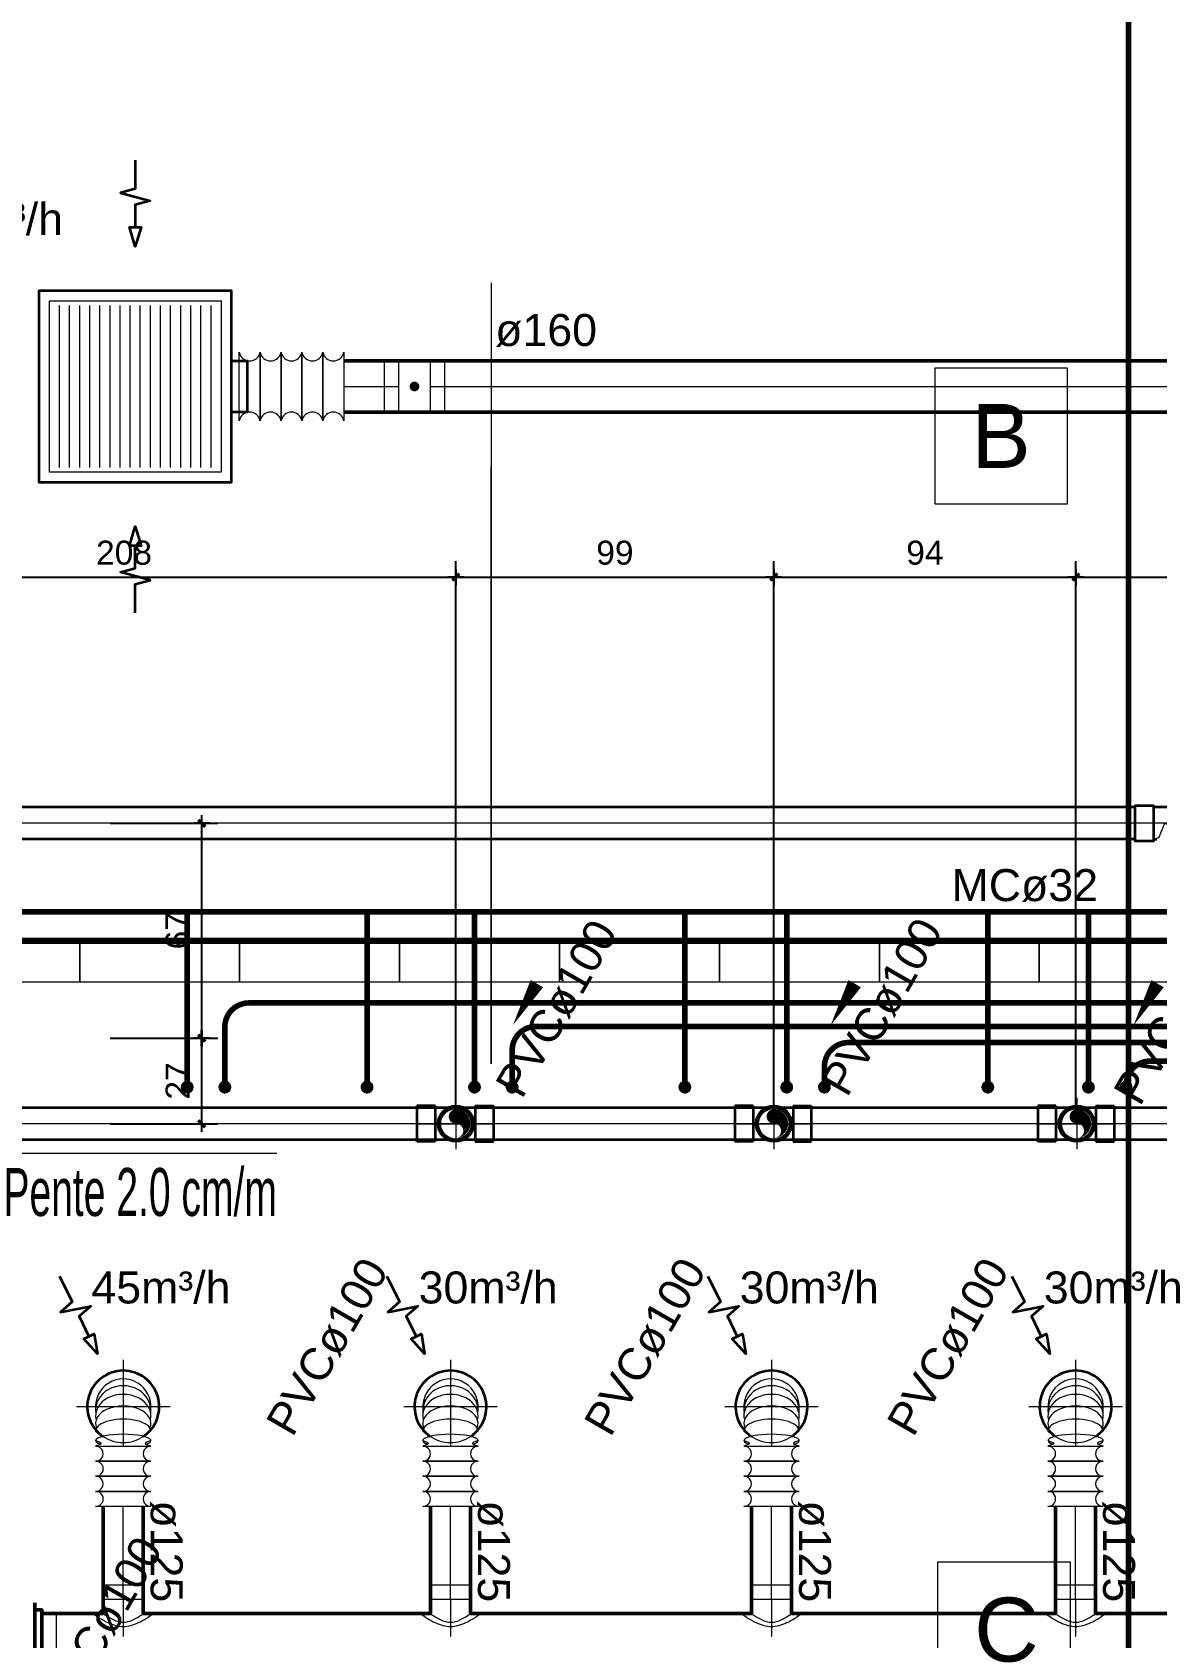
# Model space of a CAD drawing. Header units: metres. Extents: x -101133.8 to -101066.7, y -24899.3 to -24824.7.
# Drawn here: x -101110.87 to -101107.36, y -24844.33 to -24839.31 of the extents above; entities that cross this region are included whole.
import ezdxf
from ezdxf.enums import TextEntityAlignment as Align

# ---------------------------------------------------------------- set-up
doc = ezdxf.new("R2010")
doc.units = ezdxf.units.M
doc.header["$LTSCALE"] = 0.2
doc.header["$PDSIZE"] = -5
doc.linetypes.add('AXES', pattern=[50.8, 31.75, -6.35, 6.35, -6.35])
doc.linetypes.add('CACHE', pattern=[9.525, 6.35, -3.175])
for name, color, linetype in [('CMT-COTATION DIVERS', 1, 'Continuous'), ('CMT-CVC-CTA1-REPRISE', 11, 'Continuous'), ('CMT-PLB-EC-U', 1, 'Continuous'), ('CMT-PLB-EF-U', 140, 'Continuous'), ('CMT-PLB-EU', 3, 'Continuous'), ('CMT-PLB-EV', 34, 'Continuous'), ('CMT-PLB-EV-SOUS DALLAGE', 1, 'Continuous'), ('CMT-PLB-REC-U', 30, 'Continuous'), ('OB7-ARP-fin', 8, 'Continuous')]:
    doc.layers.add(name, color=color, linetype=linetype)
doc.styles.add('Arial', font='arial.ttf')
doc.styles.get("Standard").update_dxf_attribs({"font": 'arial.ttf'})
doc.dimstyles.get("Standard").update_dxf_attribs({"dimtxt": 0.18, "dimasz": 0.18, "dimexe": 0.18, "dimexo": 0.0625, "dimgap": 0.09, "dimtad": 0, "dimtih": 1, "dimtoh": 1, "dimdec": 4, "dimzin": 0, "dimdsep": 46, "dimtxsty": 'Standard', "dimcen": 0.09, "dimadec": 0, "dimazin": 0, "dimtfac": 1, "dimtdec": 4, "dimtofl": 0, "dimtmove": 0, "dimatfit": 3, "dimfxl": 1, "dimtolj": 1, "dimtzin": 0, "dimarcsym": 0})

# ---------------------------------------------------------------- blocks, each defined once
blk = doc.blocks.new('COT-45')
at = {"color": 0}
for p, q in [((-1, 0), (1, 0)), ((0, -1), (0, 1))]:
    blk.add_line(p, q, dxfattribs=at)
at = {"color": 0, "const_width": 0.4}
blk.add_lwpolyline([(-0.44, -0.44), (0.44, 0.44)], dxfattribs=at)
blk = doc.blocks.new('*D94')
at = {"layer": 'CMT-COTATION DIVERS', "color": 0, "lineweight": -2}
for p, q in [((-101111.6233, -24841.1516), (-101111.6233, -24840.9595)), ((-101109.5476, -24842.689), (-101109.5476, -24840.9595)), ((-101111.5983, -24841.0095), (-101109.5726, -24841.0095))]:
    blk.add_line(p, q, dxfattribs=at)
at = {"layer": 'Defpoints', "color": 0, "lineweight": 15}
for p in [(-101109.5476, -24841.0095), (-101111.6233, -24841.1816), (-101109.5476, -24842.719)]:
    blk.add_point(p, dxfattribs=at)
at = {"layer": 'CMT-COTATION DIVERS', "color": 0, "lineweight": -2, "xscale": 0.025, "yscale": 0.025, "zscale": 0.025, "rotation": 180}
blk.add_blockref('COT-45', (-101111.6233, -24841.0095), dxfattribs=at)
at = {"layer": 'CMT-COTATION DIVERS', "color": 0, "lineweight": -2, "xscale": 0.025, "yscale": 0.025, "zscale": 0.025}
blk.add_blockref('COT-45', (-101109.5476, -24841.0095), dxfattribs=at)
at = {"layer": 'CMT-COTATION DIVERS', "color": 0, "lineweight": 15, "insert": (-101110.5855, -24840.9338), "char_height": 0.075, "attachment_point": 5}
blk.add_mtext('\\A1;208', dxfattribs=at)
blk = doc.blocks.new('*D95')
at = {"layer": 'CMT-COTATION DIVERS', "color": 0, "lineweight": -2}
for p, q in [((-101109.5476, -24842.689), (-101109.5476, -24840.9595)), ((-101108.554, -24842.689), (-101108.554, -24840.9595)), ((-101109.5226, -24841.0095), (-101108.579, -24841.0095))]:
    blk.add_line(p, q, dxfattribs=at)
at = {"layer": 'Defpoints', "color": 0, "lineweight": 15}
for p in [(-101108.554, -24841.0095), (-101109.5476, -24842.719), (-101108.554, -24842.719)]:
    blk.add_point(p, dxfattribs=at)
at = {"layer": 'CMT-COTATION DIVERS', "color": 0, "lineweight": -2, "xscale": 0.025, "yscale": 0.025, "zscale": 0.025, "rotation": 180}
blk.add_blockref('COT-45', (-101109.5476, -24841.0095), dxfattribs=at)
at = {"layer": 'CMT-COTATION DIVERS', "color": 0, "lineweight": -2, "xscale": 0.025, "yscale": 0.025, "zscale": 0.025}
blk.add_blockref('COT-45', (-101108.554, -24841.0095), dxfattribs=at)
at = {"layer": 'CMT-COTATION DIVERS', "color": 0, "lineweight": 15, "insert": (-101109.0508, -24840.9338), "char_height": 0.075, "attachment_point": 5}
blk.add_mtext('\\A1;99', dxfattribs=at)
blk = doc.blocks.new('*D96')
at = {"layer": 'CMT-COTATION DIVERS', "color": 0, "lineweight": -2}
for p, q in [((-101108.554, -24842.689), (-101108.554, -24840.9595)), ((-101107.6094, -24842.689), (-101107.6094, -24840.9595)), ((-101108.529, -24841.0095), (-101107.6344, -24841.0095))]:
    blk.add_line(p, q, dxfattribs=at)
at = {"layer": 'Defpoints', "color": 0, "lineweight": 15}
for p in [(-101107.6094, -24841.0095), (-101108.554, -24842.719), (-101107.6094, -24842.719)]:
    blk.add_point(p, dxfattribs=at)
at = {"layer": 'CMT-COTATION DIVERS', "color": 0, "lineweight": -2, "xscale": 0.025, "yscale": 0.025, "zscale": 0.025, "rotation": 180}
blk.add_blockref('COT-45', (-101108.554, -24841.0095), dxfattribs=at)
at = {"layer": 'CMT-COTATION DIVERS', "color": 0, "lineweight": -2, "xscale": 0.025, "yscale": 0.025, "zscale": 0.025}
blk.add_blockref('COT-45', (-101107.6094, -24841.0095), dxfattribs=at)
at = {"layer": 'CMT-COTATION DIVERS', "color": 0, "lineweight": 15, "insert": (-101108.0817, -24840.9338), "char_height": 0.075, "attachment_point": 5}
blk.add_mtext('\\A1;94', dxfattribs=at)
blk = doc.blocks.new('*D97')
at = {"layer": 'CMT-COTATION DIVERS', "color": 0, "lineweight": -2}
for p, q in [((-101107.6094, -24842.689), (-101107.6094, -24840.9595)), ((-101106.5967, -24842.689), (-101106.5967, -24840.9595)), ((-101107.5844, -24841.0095), (-101106.6217, -24841.0095))]:
    blk.add_line(p, q, dxfattribs=at)
at = {"layer": 'Defpoints', "color": 0, "lineweight": 15}
for p in [(-101106.5967, -24841.0095), (-101107.6094, -24842.719), (-101106.5967, -24842.719)]:
    blk.add_point(p, dxfattribs=at)
at = {"layer": 'CMT-COTATION DIVERS', "color": 0, "lineweight": -2, "xscale": 0.025, "yscale": 0.025, "zscale": 0.025, "rotation": 180}
blk.add_blockref('COT-45', (-101107.6094, -24841.0095), dxfattribs=at)
at = {"layer": 'CMT-COTATION DIVERS', "color": 0, "lineweight": -2, "xscale": 0.025, "yscale": 0.025, "zscale": 0.025}
blk.add_blockref('COT-45', (-101106.5967, -24841.0095), dxfattribs=at)
at = {"layer": 'CMT-COTATION DIVERS', "color": 0, "lineweight": 15, "insert": (-101107.1031, -24840.9338), "char_height": 0.075, "attachment_point": 5}
blk.add_mtext('\\A1;101', dxfattribs=at)
blk = doc.blocks.new('*D101')
at = {"layer": 'CMT-COTATION DIVERS', "color": 0, "lineweight": -2}
for p, q in [((-101110.6283, -24841.7794), (-101110.2923, -24841.7794)), ((-101110.3423, -24842.4264), (-101110.3423, -24841.8044)), ((-101110.6283, -24842.4514), (-101110.2923, -24842.4514))]:
    blk.add_line(p, q, dxfattribs=at)
at = {"layer": 'Defpoints', "color": 0, "lineweight": 15}
for p in [(-101110.6583, -24841.7794), (-101110.3423, -24841.7794), (-101110.6583, -24842.4514)]:
    blk.add_point(p, dxfattribs=at)
at = {"layer": 'CMT-COTATION DIVERS', "color": 0, "lineweight": -2, "xscale": 0.025, "yscale": 0.025, "zscale": 0.025}
for p, rotation in [((-101110.3423, -24841.7794), 90), ((-101110.3423, -24842.4514), 270)]:
    blk.add_blockref('COT-45', p, dxfattribs=dict(at, rotation=rotation))
at = {"layer": 'CMT-COTATION DIVERS', "color": 0, "lineweight": 15, "insert": (-101110.4181, -24842.1154), "char_height": 0.075, "attachment_point": 5, "rotation": 90}
blk.add_mtext('\\A1;67', dxfattribs=at)
blk = doc.blocks.new('*D102')
at = {"layer": 'CMT-COTATION DIVERS', "color": 0, "lineweight": -2}
for p, q in [((-101110.6283, -24842.4514), (-101110.2928, -24842.4514)), ((-101110.3428, -24842.4764), (-101110.3428, -24842.694)), ((-101110.6283, -24842.719), (-101110.2928, -24842.719))]:
    blk.add_line(p, q, dxfattribs=at)
at = {"layer": 'Defpoints', "color": 0, "lineweight": 15}
for p in [(-101110.6583, -24842.4514), (-101110.6583, -24842.719), (-101110.3428, -24842.719)]:
    blk.add_point(p, dxfattribs=at)
at = {"layer": 'CMT-COTATION DIVERS', "color": 0, "lineweight": -2, "xscale": 0.025, "yscale": 0.025, "zscale": 0.025}
for p, rotation in [((-101110.3428, -24842.4514), 90), ((-101110.3428, -24842.719), 270)]:
    blk.add_blockref('COT-45', p, dxfattribs=dict(at, rotation=rotation))
at = {"layer": 'CMT-COTATION DIVERS', "color": 0, "lineweight": 15, "insert": (-101110.418, -24842.5852), "char_height": 0.075, "attachment_point": 5, "rotation": 90}
blk.add_mtext('\\A1;27', dxfattribs=at)

msp = doc.modelspace()

# ---------------------------------------------------------------- linework, layer by layer
at = {"layer": 'CMT-CVC-CTA1-REPRISE', "color": 9, "linetype": 'CACHE', "lineweight": 20}
for p, q in [((-101110.7871, -24840.667), (-101110.7871, -24840.1603)), ((-101110.7555, -24840.667), (-101110.7555, -24840.1603)), ((-101110.724, -24840.667), (-101110.724, -24840.1603)), ((-101110.6924, -24840.667), (-101110.6924, -24840.1603)), ((-101110.6608, -24840.667), (-101110.6608, -24840.1603)), ((-101110.6292, -24840.667), (-101110.6292, -24840.1603)), ((-101110.5977, -24840.667), (-101110.5977, -24840.1603)), ((-101110.5661, -24840.667), (-101110.5661, -24840.1603)), ((-101110.5345, -24840.667), (-101110.5345, -24840.1603)), ((-101110.5029, -24840.667), (-101110.5029, -24840.1603)), ((-101110.4714, -24840.667), (-101110.4714, -24840.1603)), ((-101110.4398, -24840.667), (-101110.4398, -24840.1603)), ((-101110.4082, -24840.667), (-101110.4082, -24840.1603)), ((-101110.3766, -24840.667), (-101110.3766, -24840.1603)), ((-101110.3451, -24840.667), (-101110.3451, -24840.1603)), ((-101110.3135, -24840.667), (-101110.3135, -24840.1603))]:
    msp.add_line(p, q, dxfattribs=at)
at = {"layer": 'CMT-CVC-CTA1-REPRISE', "lineweight": 50}
for p, q in [((-101109.8985, -24840.3337), (-101109.7274, -24840.3337)), ((-101109.6274, -24840.3337), (-101105.7202, -24840.3337)), ((-101109.8985, -24840.4937), (-101109.7274, -24840.4937)), ((-101109.6274, -24840.4937), (-101105.7202, -24840.4937)), ((-101110.6504, -24844.2057), (-101110.6504, -24843.9156)), ((-101110.5254, -24844.2057), (-101110.5254, -24843.9156)), ((-101109.6274, -24844.2057), (-101109.6274, -24843.9156)), ((-101109.5024, -24844.2057), (-101109.5024, -24843.9156)), ((-101108.6237, -24844.2057), (-101108.6237, -24843.9156)), ((-101108.4987, -24844.2057), (-101108.4987, -24843.9156)), ((-101107.673, -24844.2057), (-101107.673, -24843.9156)), ((-101107.548, -24844.2057), (-101107.548, -24843.9156)), ((-101110.6504, -24844.2057), (-101110.6504, -24844.2507)), ((-101110.5254, -24844.2057), (-101110.5254, -24844.2507)), ((-101109.6274, -24844.2057), (-101109.6274, -24844.2507)), ((-101109.5024, -24844.2057), (-101109.5024, -24844.2507)), ((-101108.6237, -24844.2057), (-101108.6237, -24844.2507)), ((-101108.4987, -24844.2057), (-101108.4987, -24844.2507)), ((-101107.673, -24844.2057), (-101107.673, -24844.2507)), ((-101107.548, -24844.2057), (-101107.548, -24844.2507)), ((-101110.6504, -24844.2507), (-101110.842, -24844.2507)), ((-101109.6274, -24844.2507), (-101110.5254, -24844.2507)), ((-101109.1837, -24844.2507), (-101109.5024, -24844.2507)), ((-101108.6237, -24844.2507), (-101109.1837, -24844.2507)), ((-101107.673, -24844.2507), (-101108.4987, -24844.2507)), ((-101106.9838, -24844.2507), (-101107.548, -24844.2507))]:
    msp.add_line(p, q, dxfattribs=at)
at = {"layer": 'CMT-CVC-CTA1-REPRISE', "color": 8, "linetype": 'CACHE', "lineweight": 20}
for p, q in [((-101109.7724, -24840.3337), (-101109.7724, -24840.4937)), ((-101109.5824, -24840.4937), (-101109.5824, -24840.3337)), ((-101110.6504, -24844.1607), (-101110.5254, -24844.1607)), ((-101109.6274, -24844.1607), (-101109.5024, -24844.1607)), ((-101108.6237, -24844.1607), (-101108.4987, -24844.1607)), ((-101107.673, -24844.1607), (-101107.548, -24844.1607)), ((-101110.797, -24844.4107), (-101110.797, -24844.2507))]:
    msp.add_line(p, q, dxfattribs=at)
at = {"layer": 'CMT-CVC-CTA1-REPRISE', "color": 7, "lineweight": 50}
for p, q in [((-101109.7274, -24840.3337), (-101109.6274, -24840.3337)), ((-101109.7274, -24840.4937), (-101109.6274, -24840.4937))]:
    msp.add_line(p, q, dxfattribs=at)
at = {"layer": 'CMT-CVC-CTA1-REPRISE', "color": 8, "lineweight": 20}
for p, q in [((-101109.7274, -24840.3337), (-101109.7274, -24840.4937)), ((-101109.6274, -24840.4937), (-101109.6274, -24840.3337))]:
    msp.add_line(p, q, dxfattribs=at)
at = {"layer": 'CMT-CVC-CTA1-REPRISE', "color": 8, "linetype": 'AXES', "lineweight": 20}
for p, q in [((-101109.8985, -24840.4137), (-101109.7274, -24840.4137)), ((-101109.6274, -24840.4137), (-101105.7202, -24840.4137)), ((-101110.5879, -24843.4574), (-101110.5879, -24843.7274)), ((-101109.5649, -24843.4574), (-101109.5649, -24843.7274)), ((-101108.5612, -24843.4574), (-101108.5612, -24843.7274)), ((-101107.6105, -24843.4574), (-101107.6105, -24843.7274)), ((-101110.7341, -24843.6036), (-101110.4416, -24843.6036)), ((-101109.7111, -24843.6036), (-101109.4186, -24843.6036)), ((-101108.7074, -24843.6036), (-101108.4149, -24843.6036)), ((-101107.7568, -24843.6036), (-101107.4643, -24843.6036)), ((-101110.5879, -24844.2057), (-101110.5879, -24843.9156)), ((-101109.5649, -24844.2057), (-101109.5649, -24843.9156)), ((-101108.5612, -24844.2057), (-101108.5612, -24843.9156)), ((-101107.6105, -24844.2057), (-101107.6105, -24843.9156)), ((-101110.5879, -24844.2057), (-101110.5879, -24844.3227)), ((-101109.5649, -24844.2057), (-101109.5649, -24844.3227)), ((-101108.5612, -24844.2057), (-101108.5612, -24844.3227)), ((-101107.6105, -24844.2057), (-101107.6105, -24844.3227))]:
    msp.add_line(p, q, dxfattribs=at)
at = {"layer": 'CMT-CVC-CTA1-REPRISE', "color": 8, "linetype": 'Continuous', "lineweight": 20}
for p, q in [((-101110.6504, -24844.2057), (-101110.5254, -24844.2057)), ((-101109.6274, -24844.2057), (-101109.5024, -24844.2057)), ((-101108.6237, -24844.2057), (-101108.4987, -24844.2057)), ((-101107.673, -24844.2057), (-101107.548, -24844.2057))]:
    msp.add_line(p, q, dxfattribs=at)
at = {"layer": 'CMT-CVC-CTA1-REPRISE', "linetype": 'Continuous', "lineweight": 35}
for points in [[(-101110.5503, -24839.7056), (-101110.5503, -24839.7956), (-101110.5967, -24839.808), (-101110.5039, -24839.8328), (-101110.5503, -24839.8453), (-101110.5503, -24839.9156), (-101110.5323, -24839.9156), (-101110.5503, -24839.9756), (-101110.5683, -24839.9156), (-101110.5503, -24839.9156)], [(-101110.5503, -24841.1217), (-101110.5503, -24841.0317), (-101110.5039, -24841.0193), (-101110.5967, -24840.9945), (-101110.5503, -24840.982), (-101110.5503, -24840.9117), (-101110.5683, -24840.9117), (-101110.5503, -24840.8517), (-101110.5323, -24840.9117), (-101110.5503, -24840.9117)], [(-101110.7872, -24843.1954), (-101110.7477, -24843.2763), (-101110.7839, -24843.3078), (-101110.6897, -24843.2895), (-101110.7259, -24843.321), (-101110.6951, -24843.3841), (-101110.6789, -24843.3762), (-101110.6687, -24843.4381), (-101110.7112, -24843.392), (-101110.6951, -24843.3841)], [(-101109.7642, -24843.1954), (-101109.7247, -24843.2763), (-101109.7609, -24843.3078), (-101109.6667, -24843.2895), (-101109.7029, -24843.321), (-101109.672, -24843.3841), (-101109.6559, -24843.3762), (-101109.6457, -24843.4381), (-101109.6882, -24843.392), (-101109.672, -24843.3841)], [(-101108.7605, -24843.1954), (-101108.721, -24843.2763), (-101108.7572, -24843.3078), (-101108.663, -24843.2895), (-101108.6992, -24843.321), (-101108.6683, -24843.3841), (-101108.6522, -24843.3762), (-101108.642, -24843.4381), (-101108.6845, -24843.392), (-101108.6683, -24843.3841)], [(-101107.8098, -24843.1954), (-101107.7703, -24843.2763), (-101107.8066, -24843.3078), (-101107.7123, -24843.2895), (-101107.7485, -24843.321), (-101107.7177, -24843.3841), (-101107.7015, -24843.3762), (-101107.6914, -24843.4381), (-101107.7339, -24843.392), (-101107.7177, -24843.3841)]]:
    msp.add_lwpolyline(points, dxfattribs=at)
at = {"layer": 'CMT-CVC-CTA1-REPRISE', "lineweight": 35}
for points in [[(-101110.2503, -24840.3337), (-101110.2503, -24840.4937), (-101110.2503, -24840.7137), (-101110.8503, -24840.7137), (-101110.8503, -24840.1137), (-101110.2503, -24840.1137), (-101110.2503, -24840.3337), (-101110.2003, -24840.3337), (-101110.2003, -24840.4937), (-101110.2503, -24840.4937)], [(-101110.2003, -24840.3337), (-101110.2003, -24840.4937), (-101110.2503, -24840.4937)]]:
    msp.add_lwpolyline(points, dxfattribs=at)
at = {"layer": 'CMT-CVC-CTA1-REPRISE', "color": 9, "linetype": 'CACHE', "lineweight": 20}
msp.add_lwpolyline([(-101110.2819, -24840.1453), (-101110.2819, -24840.682), (-101110.8187, -24840.682), (-101110.8187, -24840.1453), (-101110.2819, -24840.1453)], dxfattribs=at)
at = {"layer": 'CMT-CVC-CTA1-REPRISE', "color": 8, "linetype": 'Continuous', "lineweight": 20}
for points in [[(-101110.2253, -24840.5207), (-101110.2253, -24840.3067, 0.82622), (-101110.1599, -24840.3067), (-101110.1599, -24840.5207, 0.82622), (-101110.2253, -24840.5207), (-101110.2253, -24840.5207)], [(-101110.1599, -24840.5207), (-101110.1599, -24840.3067, 0.82622), (-101110.0946, -24840.3067), (-101110.0946, -24840.5207, 0.82622), (-101110.1599, -24840.5207), (-101110.1599, -24840.5207)], [(-101110.0946, -24840.5207), (-101110.0946, -24840.3067, 0.82622), (-101110.0292, -24840.3067), (-101110.0292, -24840.5207, 0.82622), (-101110.0946, -24840.5207), (-101110.0946, -24840.5207)], [(-101110.0292, -24840.5207), (-101110.0292, -24840.3067, 0.82622), (-101109.9639, -24840.3067), (-101109.9639, -24840.5207, 0.82622), (-101110.0292, -24840.5207), (-101110.0292, -24840.5207)], [(-101109.9639, -24840.5207), (-101109.9639, -24840.3067, 0.82622), (-101109.8985, -24840.3067), (-101109.8985, -24840.5207, 0.82622), (-101109.9639, -24840.5207), (-101109.9639, -24840.5207)], [(-101110.6744, -24843.7274), (-101110.5013, -24843.7274, 1.022259), (-101110.5013, -24843.7744), (-101110.6744, -24843.7744, 1.022259), (-101110.6744, -24843.7274), (-101110.6744, -24843.7274)], [(-101109.6514, -24843.7274), (-101109.4783, -24843.7274, 1.022259), (-101109.4783, -24843.7744), (-101109.6514, -24843.7744, 1.022259), (-101109.6514, -24843.7274), (-101109.6514, -24843.7274)], [(-101108.6477, -24843.7274), (-101108.4746, -24843.7274, 1.022259), (-101108.4746, -24843.7744), (-101108.6477, -24843.7744, 1.022259), (-101108.6477, -24843.7274), (-101108.6477, -24843.7274)], [(-101107.6971, -24843.7274), (-101107.524, -24843.7274, 1.022259), (-101107.524, -24843.7744), (-101107.6971, -24843.7744, 1.022259), (-101107.6971, -24843.7274), (-101107.6971, -24843.7274)], [(-101110.6744, -24843.7744), (-101110.5013, -24843.7744, 1.022259), (-101110.5013, -24843.8215), (-101110.6744, -24843.8215, 1.022259), (-101110.6744, -24843.7744), (-101110.6744, -24843.7744)], [(-101109.6514, -24843.7744), (-101109.4783, -24843.7744, 1.022259), (-101109.4783, -24843.8215), (-101109.6514, -24843.8215, 1.022259), (-101109.6514, -24843.7744), (-101109.6514, -24843.7744)], [(-101108.6477, -24843.7744), (-101108.4746, -24843.7744, 1.022259), (-101108.4746, -24843.8215), (-101108.6477, -24843.8215, 1.022259), (-101108.6477, -24843.7744), (-101108.6477, -24843.7744)], [(-101107.6971, -24843.7744), (-101107.524, -24843.7744, 1.022259), (-101107.524, -24843.8215), (-101107.6971, -24843.8215, 1.022259), (-101107.6971, -24843.7744), (-101107.6971, -24843.7744)], [(-101110.6744, -24843.8215), (-101110.5013, -24843.8215, 1.022259), (-101110.5013, -24843.8685), (-101110.6744, -24843.8685, 1.022259), (-101110.6744, -24843.8215), (-101110.6744, -24843.8215)], [(-101109.6514, -24843.8215), (-101109.4783, -24843.8215, 1.022259), (-101109.4783, -24843.8685), (-101109.6514, -24843.8685, 1.022259), (-101109.6514, -24843.8215), (-101109.6514, -24843.8215)], [(-101108.6477, -24843.8215), (-101108.4746, -24843.8215, 1.022259), (-101108.4746, -24843.8685), (-101108.6477, -24843.8685, 1.022259), (-101108.6477, -24843.8215), (-101108.6477, -24843.8215)], [(-101107.6971, -24843.8215), (-101107.524, -24843.8215, 1.022259), (-101107.524, -24843.8685), (-101107.6971, -24843.8685, 1.022259), (-101107.6971, -24843.8215), (-101107.6971, -24843.8215)], [(-101110.6744, -24843.8685), (-101110.5013, -24843.8685, 1.022259), (-101110.5013, -24843.9156), (-101110.6744, -24843.9156, 1.022259), (-101110.6744, -24843.8685), (-101110.6744, -24843.8685)], [(-101109.6514, -24843.8685), (-101109.4783, -24843.8685, 1.022259), (-101109.4783, -24843.9156), (-101109.6514, -24843.9156, 1.022259), (-101109.6514, -24843.8685), (-101109.6514, -24843.8685)], [(-101108.6477, -24843.8685), (-101108.4746, -24843.8685, 1.022259), (-101108.4746, -24843.9156), (-101108.6477, -24843.9156, 1.022259), (-101108.6477, -24843.8685), (-101108.6477, -24843.8685)], [(-101107.6971, -24843.8685), (-101107.524, -24843.8685, 1.022259), (-101107.524, -24843.9156), (-101107.6971, -24843.9156, 1.022259), (-101107.6971, -24843.8685), (-101107.6971, -24843.8685)]]:
    msp.add_lwpolyline(points, format="xyb", dxfattribs=at)
at = {"layer": 'CMT-CVC-CTA1-REPRISE', "color": 7, "lineweight": 35}
msp.add_lwpolyline([(-101109.7305, -24840.4667, 0, 0, 0), (-101109.6721, -24840.4083, 0.015, 0.015, 1), (-101109.6827, -24840.419, 0.015, 0.015, 1), (-101109.6721, -24840.4083, 0, 0, 0), (-101109.6244, -24840.3606, 0, 0, 0)], format="xyseb", dxfattribs=at)
at = {"layer": 'CMT-CVC-CTA1-REPRISE', "color": 8, "linetype": 'Continuous', "lineweight": 20}
for points in [[(-101110.6744, -24843.7274), (-101110.5013, -24843.7274)], [(-101109.6514, -24843.7274), (-101109.4783, -24843.7274)], [(-101108.6477, -24843.7274), (-101108.4746, -24843.7274)], [(-101107.6971, -24843.7274), (-101107.524, -24843.7274)]]:
    msp.add_lwpolyline(points, dxfattribs=at)
at = {"layer": 'CMT-CVC-CTA1-REPRISE', "lineweight": 50}
msp.add_lwpolyline([(-101110.8645, -24844.217), (-101110.8645, -24844.2395), (-101110.842, -24844.2395), (-101110.842, -24844.422), (-101110.8645, -24844.422), (-101110.8645, -24844.4445), (-101110.8645, -24844.2395)], dxfattribs=at)
at = {"layer": 'CMT-CVC-CTA1-REPRISE', "lineweight": 35}
for centre in [(-101110.5879, -24843.6036), (-101109.5649, -24843.6036), (-101108.5612, -24843.6036), (-101107.6105, -24843.6036)]:
    msp.add_arc(centre, 0.1125, 303.749, 236.251, dxfattribs=at)
at = {"layer": 'CMT-CVC-CTA1-REPRISE', "color": 8, "linetype": 'Continuous', "lineweight": 20}
for centre in [(-101110.5879, -24843.6036), (-101109.5649, -24843.6036), (-101108.5612, -24843.6036), (-101107.6105, -24843.6036)]:
    msp.add_arc(centre, 0.0865, 355.6813, 184.3187, dxfattribs=at)
at = {"layer": 'CMT-CVC-CTA1-REPRISE', "color": 9, "linetype": 'CACHE', "lineweight": 20}
for centre in [(-101110.5879, -24843.6036), (-101109.5649, -24843.6036), (-101108.5612, -24843.6036), (-101107.6105, -24843.6036)]:
    msp.add_arc(centre, 0.1125, 236.251, 303.749, dxfattribs=at)
at = {"layer": 'CMT-CVC-CTA1-REPRISE', "color": 8, "linetype": 'Continuous', "lineweight": 20}
for centre, ratio, start_param, end_param in [((-101110.5879, -24843.616), 0.898794, 6.169183, 9.538781), ((-101109.5649, -24843.616), 0.898794, 6.169183, 9.538781), ((-101108.5612, -24843.616), 0.898794, 6.169183, 9.538781), ((-101107.6105, -24843.616), 0.898794, 6.169183, 9.538781), ((-101110.5879, -24843.6325), 0.777146, 6.089954, 9.618009), ((-101109.5649, -24843.6325), 0.777146, 6.089954, 9.618009), ((-101108.5612, -24843.6325), 0.777146, 6.089954, 9.618009), ((-101107.6105, -24843.6325), 0.777146, 6.089954, 9.618009), ((-101110.5879, -24843.6559), 0.62932, 6.012033, 9.69593), ((-101110.5879, -24843.6806), 0.438371, 0, 3.141593), ((-101109.5649, -24843.6559), 0.62932, 6.012033, 9.69593), ((-101109.5649, -24843.6806), 0.438371, 0, 3.141593), ((-101108.5612, -24843.6559), 0.62932, 6.012033, 9.69593), ((-101108.5612, -24843.6806), 0.438371, 0, 3.141593), ((-101107.6105, -24843.6559), 0.62932, 6.012033, 9.69593), ((-101107.6105, -24843.6806), 0.438371, 0, 3.141593), ((-101110.5879, -24843.7095), 0.224951, 5.665426, 10.042538), ((-101109.5649, -24843.7095), 0.224951, 5.665426, 10.042538), ((-101108.5612, -24843.7095), 0.224951, 5.665426, 10.042538), ((-101107.6105, -24843.7095), 0.224951, 5.665426, 10.042538)]:
    msp.add_ellipse(centre, major_axis=(0.0865, 0), ratio=ratio, start_param=start_param, end_param=end_param, dxfattribs=at)
for points in [[(-101110.6744, -24843.6806), (-101110.6593, -24843.6898), (-101110.6537, -24843.6931), (-101110.6577, -24843.698)], [(-101110.5013, -24843.6806), (-101110.5165, -24843.6898), (-101110.5221, -24843.6931), (-101110.5181, -24843.698)], [(-101109.6514, -24843.6806), (-101109.6362, -24843.6898), (-101109.6306, -24843.6931), (-101109.6346, -24843.698)], [(-101109.4783, -24843.6806), (-101109.4935, -24843.6898), (-101109.4991, -24843.6931), (-101109.4951, -24843.698)], [(-101108.6477, -24843.6806), (-101108.6325, -24843.6898), (-101108.6269, -24843.6931), (-101108.6309, -24843.698)], [(-101108.4746, -24843.6806), (-101108.4898, -24843.6898), (-101108.4954, -24843.6931), (-101108.4914, -24843.698)], [(-101107.6971, -24843.6806), (-101107.6819, -24843.6898), (-101107.6763, -24843.6931), (-101107.6803, -24843.698)], [(-101107.524, -24843.6806), (-101107.5392, -24843.6898), (-101107.5448, -24843.6931), (-101107.5408, -24843.698)], [(-101110.6744, -24843.7095), (-101110.6504, -24843.7184), (-101110.6504, -24843.7184), (-101110.6744, -24843.7274)], [(-101110.5013, -24843.7095), (-101110.5254, -24843.7184), (-101110.5254, -24843.7184), (-101110.5013, -24843.7274)], [(-101109.6514, -24843.7095), (-101109.6274, -24843.7184), (-101109.6274, -24843.7184), (-101109.6514, -24843.7274)], [(-101109.4783, -24843.7095), (-101109.5024, -24843.7184), (-101109.5024, -24843.7184), (-101109.4783, -24843.7274)], [(-101108.6477, -24843.7095), (-101108.6237, -24843.7184), (-101108.6237, -24843.7184), (-101108.6477, -24843.7274)], [(-101108.4746, -24843.7095), (-101108.4987, -24843.7184), (-101108.4987, -24843.7184), (-101108.4746, -24843.7274)], [(-101107.6971, -24843.7095), (-101107.673, -24843.7184), (-101107.673, -24843.7184), (-101107.6971, -24843.7274)], [(-101107.524, -24843.7095), (-101107.548, -24843.7184), (-101107.548, -24843.7184), (-101107.524, -24843.7274)], [(-101110.6816, -24844.2507), (-101110.6691, -24844.2603), (-101110.6348, -24844.2824), (-101110.5879, -24844.2958), (-101110.541, -24844.2824), (-101110.5067, -24844.2603), (-101110.4941, -24844.2507)], [(-101110.6504, -24844.2507), (-101110.642, -24844.2571), (-101110.6191, -24844.2718), (-101110.5879, -24844.2808), (-101110.5566, -24844.2718), (-101110.5338, -24844.2571), (-101110.5254, -24844.2507)], [(-101109.6586, -24844.2507), (-101109.6461, -24844.2603), (-101109.6118, -24844.2824), (-101109.5649, -24844.2958), (-101109.518, -24844.2824), (-101109.4837, -24844.2603), (-101109.4711, -24844.2507)], [(-101109.6274, -24844.2507), (-101109.619, -24844.2571), (-101109.5961, -24844.2718), (-101109.5649, -24844.2808), (-101109.5336, -24844.2718), (-101109.5108, -24844.2571), (-101109.5024, -24844.2507)], [(-101108.6549, -24844.2507), (-101108.6424, -24844.2603), (-101108.608, -24844.2824), (-101108.5612, -24844.2958), (-101108.5143, -24844.2824), (-101108.48, -24844.2603), (-101108.4674, -24844.2507)], [(-101108.6237, -24844.2507), (-101108.6153, -24844.2571), (-101108.5924, -24844.2718), (-101108.5612, -24844.2808), (-101108.5299, -24844.2718), (-101108.507, -24844.2571), (-101108.4987, -24844.2507)], [(-101107.7043, -24844.2507), (-101107.6917, -24844.2603), (-101107.6574, -24844.2824), (-101107.6105, -24844.2958), (-101107.5637, -24844.2824), (-101107.5294, -24844.2603), (-101107.5168, -24844.2507)], [(-101107.673, -24844.2507), (-101107.6647, -24844.2571), (-101107.6418, -24844.2718), (-101107.6105, -24844.2808), (-101107.5793, -24844.2718), (-101107.5564, -24844.2571), (-101107.548, -24844.2507)]]:
    msp.add_open_spline(points, degree=3, dxfattribs=at)
at = {"layer": 'CMT-PLB-EC-U', "const_width": 0.0175}
for points in [[(-101111.2525, -24842.1482), (-101107.2954, -24842.1482)], [(-101110.1952, -24842.3413), (-101107.2954, -24842.3413)], [(-101110.2702, -24842.6046), (-101110.2702, -24842.4163)], [(-101109.297, -24842.4146), (-101107.2954, -24842.4146)], [(-101109.372, -24842.6046), (-101109.372, -24842.4896)], [(-101108.3208, -24842.4651), (-101107.2954, -24842.4651)], [(-101108.3958, -24842.6046), (-101108.3958, -24842.5401)], [(-101107.3777, -24842.5231), (-101107.2954, -24842.5231)], [(-101107.4527, -24842.6046), (-101107.4527, -24842.5981)]]:
    msp.add_lwpolyline(points, dxfattribs=at)
for points in [[(-101110.2702, -24842.4163, -0.414214), (-101110.1952, -24842.3413)], [(-101109.372, -24842.4896, -0.414214), (-101109.297, -24842.4146)], [(-101108.3958, -24842.5401, -0.414214), (-101108.3208, -24842.4651)], [(-101107.4527, -24842.5981, -0.414214), (-101107.3777, -24842.5231)]]:
    msp.add_lwpolyline(points, format="xyb", dxfattribs=at)
at = {"layer": 'CMT-PLB-EC-U', "const_width": 0.02}
for points in [[(-101110.2702, -24842.6146, 1), (-101110.2702, -24842.5946, 1)], [(-101109.372, -24842.6146, 1), (-101109.372, -24842.5946, 1)], [(-101108.3958, -24842.6146, 1), (-101108.3958, -24842.5946, 1)], [(-101107.4527, -24842.6146, 1), (-101107.4527, -24842.5946, 1)]]:
    msp.add_lwpolyline(points, format="xyb", close=True, dxfattribs=at)
at = {"layer": 'CMT-PLB-EF-U', "linetype": 'Continuous', "lineweight": 20}
for points in [[(-101107.8436, -24840.3551), (-101107.6371, -24840.3551), (-101107.6371, -24840.7814), (-101108.0501, -24840.7814), (-101108.0501, -24840.3551), (-101107.8436, -24840.3551)], [(-101107.8343, -24844.089), (-101107.6278, -24844.089), (-101107.6278, -24844.5152), (-101108.0408, -24844.5152), (-101108.0408, -24844.089), (-101107.8343, -24844.089)]]:
    msp.add_lwpolyline(points, dxfattribs=at)
at = {"layer": 'CMT-PLB-EF-U', "const_width": 0.0175}
for points in [[(-101111.3702, -24842.0563), (-101107.1454, -24842.0563)], [(-101110.3879, -24842.6046), (-101110.3879, -24842.0563)], [(-101109.8257, -24842.6046), (-101109.8257, -24842.0563)], [(-101109.4897, -24842.6046), (-101109.4897, -24842.0563)], [(-101108.8321, -24842.6046), (-101108.8321, -24842.0563)], [(-101108.5136, -24842.6046), (-101108.5136, -24842.0563)], [(-101107.885, -24842.6046), (-101107.885, -24842.0563)], [(-101107.5704, -24842.6046), (-101107.5704, -24842.0563)]]:
    msp.add_lwpolyline(points, dxfattribs=at)
at = {"layer": 'CMT-PLB-EF-U', "const_width": 0.02}
for points in [[(-101110.3879, -24842.6146, -1), (-101110.3879, -24842.5946, -1)], [(-101109.8257, -24842.6146, -1), (-101109.8257, -24842.5946, -1)], [(-101109.4897, -24842.6146, -1), (-101109.4897, -24842.5946, -1)], [(-101108.8321, -24842.6146, -1), (-101108.8321, -24842.5946, -1)], [(-101108.5136, -24842.6146, -1), (-101108.5136, -24842.5946, -1)], [(-101107.885, -24842.6146, -1), (-101107.885, -24842.5946, -1)], [(-101107.5704, -24842.6146, -1), (-101107.5704, -24842.5946, -1)]]:
    msp.add_lwpolyline(points, format="xyb", close=True, dxfattribs=at)
at = {"layer": 'CMT-PLB-EU', "linetype": 'Continuous', "lineweight": 20}
for points in [[(-101111.2241, -24842.2748), (-101110.7241, -24842.2748), (-101110.7241, -24842.1398), (-101111.2241, -24842.1398)], [(-101110.7241, -24842.2748), (-101110.2241, -24842.2748), (-101110.2241, -24842.1398), (-101110.7241, -24842.1398)], [(-101110.2241, -24842.2748), (-101109.7241, -24842.2748), (-101109.7241, -24842.1398), (-101110.2241, -24842.1398)], [(-101109.7241, -24842.2748), (-101109.2241, -24842.2748), (-101109.2241, -24842.1398), (-101109.7241, -24842.1398)], [(-101109.2241, -24842.2748), (-101108.7241, -24842.2748), (-101108.7241, -24842.1398), (-101109.2241, -24842.1398)], [(-101108.7241, -24842.2748), (-101108.2241, -24842.2748), (-101108.2241, -24842.1398), (-101108.7241, -24842.1398)], [(-101108.2241, -24842.2748), (-101107.7241, -24842.2748), (-101107.7241, -24842.1398), (-101108.2241, -24842.1398)], [(-101107.7241, -24842.2748), (-101107.2241, -24842.2748), (-101107.2241, -24842.1398), (-101107.7241, -24842.1398)]]:
    msp.add_lwpolyline(points, close=True, dxfattribs=at)
at = {"layer": 'CMT-PLB-EV', "color": 8, "linetype": 'AXES', "lineweight": 20}
for p, q in [((-101109.5476, -24842.639), (-101109.5476, -24842.799)), ((-101108.554, -24842.639), (-101108.554, -24842.799)), ((-101107.6069, -24842.639), (-101107.6069, -24842.799)), ((-101109.4676, -24842.719), (-101109.6276, -24842.719)), ((-101108.474, -24842.719), (-101108.634, -24842.719)), ((-101107.5269, -24842.719), (-101107.6869, -24842.719))]:
    msp.add_line(p, q, dxfattribs=at)
at = {"layer": 'CMT-PLB-EV', "color": 8, "linetype": 'Continuous', "lineweight": 20}
for points in [[(-101109.5476, -24842.677, 0.006, 0.006, -0.414214), (-101109.5056, -24842.719, 0.006, 0, -0.394163), (-101109.5476, -24842.764, 0, 0.006, 1.001955), (-101109.5476, -24842.716, 0, 0, 0), (-101109.5476, -24842.7077, 0.0225, 0.0225, -1), (-101109.5476, -24842.6852, 0, 0, 0), (-101109.5589, -24842.6965, 0, 0, 0), (-101109.5476, -24842.6965, 0.033, 0.033, -0.414214), (-101109.5251, -24842.719, 0, 0, 0), (-101109.5266, -24842.7077, 0.03, 0, -0.468375), (-101109.5326, -24842.7597, 0, 0, 0)], [(-101108.554, -24842.677, 0.006, 0.006, -0.414214), (-101108.512, -24842.719, 0.006, 0, -0.394163), (-101108.554, -24842.764, 0, 0.006, 1.001955), (-101108.554, -24842.716, 0, 0, 0), (-101108.554, -24842.7077, 0.0225, 0.0225, -1), (-101108.554, -24842.6852, 0, 0, 0), (-101108.5652, -24842.6965, 0, 0, 0), (-101108.554, -24842.6965, 0.033, 0.033, -0.414214), (-101108.5315, -24842.719, 0, 0, 0), (-101108.533, -24842.7077, 0.03, 0, -0.468375), (-101108.539, -24842.7597, 0, 0, 0)], [(-101107.6069, -24842.677, 0.006, 0.006, -0.414214), (-101107.5649, -24842.719, 0.006, 0, -0.394163), (-101107.6069, -24842.764, 0, 0.006, 1.001955), (-101107.6069, -24842.716, 0, 0, 0), (-101107.6069, -24842.7077, 0.0225, 0.0225, -1), (-101107.6069, -24842.6852, 0, 0, 0), (-101107.6182, -24842.6965, 0, 0, 0), (-101107.6069, -24842.6965, 0.033, 0.033, -0.414214), (-101107.5844, -24842.719, 0, 0, 0), (-101107.5859, -24842.7077, 0.03, 0, -0.468375), (-101107.5919, -24842.7597, 0, 0, 0)]]:
    msp.add_lwpolyline(points, format="xyseb", dxfattribs=at)
at = {"layer": 'CMT-PLB-EV', "linetype": 'Continuous', "lineweight": 20}
for points in [[(-101109.5726, -24842.7623, 0, 0, 0), (-101109.7226, -24843.0221, 0.045, 0, 0), (-101109.7976, -24843.152, 0, 0, 0)], [(-101108.579, -24842.7623, 0, 0, 0), (-101108.729, -24843.0221, 0.045, 0, 0), (-101108.804, -24843.152, 0, 0, 0)], [(-101107.6319, -24842.7623, 0, 0, 0), (-101107.7819, -24843.0221, 0.045, 0, 0), (-101107.8569, -24843.152, 0, 0, 0)]]:
    msp.add_lwpolyline(points, format="xyseb", dxfattribs=at)
at = {"layer": 'CMT-PLB-EV', "lineweight": 35}
for centre in [(-101109.5476, -24842.719), (-101108.554, -24842.719), (-101107.6069, -24842.719)]:
    msp.add_circle(centre, 0.05, dxfattribs=at)
at = {"layer": 'CMT-PLB-EV-SOUS DALLAGE', "lineweight": 35}
for p, q in [((-101107.4243, -24841.7294), (-101111.5224, -24841.7294)), ((-101107.4243, -24841.8294), (-101107.4243, -24841.7294)), ((-101107.3673, -24841.7294), (-101107.3673, -24841.8294)), ((-101107.2009, -24841.7294), (-101107.3673, -24841.7294)), ((-101107.4243, -24841.8294), (-101111.5224, -24841.8294)), ((-101107.3673, -24841.8294), (-101107.3564, -24841.8294)), ((-101106.3903, -24842.669), (-101111.4502, -24842.669)), ((-101109.6126, -24842.6633), (-101109.6696, -24842.6633)), ((-101109.6696, -24842.6633), (-101109.6696, -24842.669)), ((-101109.6696, -24842.669), (-101109.6696, -24842.769)), ((-101109.6126, -24842.6633), (-101109.6126, -24842.7747)), ((-101109.5722, -24842.669), (-101109.6126, -24842.669)), ((-101109.4876, -24842.669), (-101109.5231, -24842.669)), ((-101109.4876, -24842.6633), (-101109.4306, -24842.6633)), ((-101109.4876, -24842.6633), (-101109.4876, -24842.7747)), ((-101109.4306, -24842.6633), (-101109.4306, -24842.669)), ((-101109.4306, -24842.669), (-101109.4306, -24842.769)), ((-101108.619, -24842.6633), (-101108.676, -24842.6633)), ((-101108.676, -24842.6633), (-101108.676, -24842.669)), ((-101108.676, -24842.669), (-101108.676, -24842.769)), ((-101108.619, -24842.6633), (-101108.619, -24842.7747)), ((-101108.5785, -24842.669), (-101108.619, -24842.669)), ((-101108.494, -24842.669), (-101108.5294, -24842.669)), ((-101108.494, -24842.6633), (-101108.437, -24842.6633)), ((-101108.494, -24842.6633), (-101108.494, -24842.7747)), ((-101108.437, -24842.6633), (-101108.437, -24842.669)), ((-101108.437, -24842.669), (-101108.437, -24842.769)), ((-101107.6719, -24842.6633), (-101107.7289, -24842.6633)), ((-101107.7289, -24842.6633), (-101107.7289, -24842.669)), ((-101107.7289, -24842.669), (-101107.7289, -24842.769)), ((-101107.6719, -24842.6633), (-101107.6719, -24842.7747)), ((-101107.6315, -24842.669), (-101107.6719, -24842.669)), ((-101107.5469, -24842.669), (-101107.5824, -24842.669)), ((-101107.5469, -24842.6633), (-101107.4899, -24842.6633)), ((-101107.5469, -24842.6633), (-101107.5469, -24842.7747)), ((-101107.4899, -24842.6633), (-101107.4899, -24842.669)), ((-101107.4899, -24842.669), (-101107.4899, -24842.769)), ((-101106.3903, -24842.769), (-101111.4502, -24842.769)), ((-101109.6696, -24842.7747), (-101109.6696, -24842.769)), ((-101109.6126, -24842.7747), (-101109.6696, -24842.7747)), ((-101109.5722, -24842.769), (-101109.6126, -24842.769)), ((-101109.4876, -24842.769), (-101109.5231, -24842.769)), ((-101109.4876, -24842.7747), (-101109.4306, -24842.7747)), ((-101109.4306, -24842.7747), (-101109.4306, -24842.769)), ((-101108.676, -24842.7747), (-101108.676, -24842.769)), ((-101108.619, -24842.7747), (-101108.676, -24842.7747)), ((-101108.5785, -24842.769), (-101108.619, -24842.769)), ((-101108.494, -24842.769), (-101108.5294, -24842.769)), ((-101108.494, -24842.7747), (-101108.437, -24842.7747)), ((-101108.437, -24842.7747), (-101108.437, -24842.769)), ((-101107.7289, -24842.7747), (-101107.7289, -24842.769)), ((-101107.6719, -24842.7747), (-101107.7289, -24842.7747)), ((-101107.6315, -24842.769), (-101107.6719, -24842.769)), ((-101107.5469, -24842.769), (-101107.5824, -24842.769)), ((-101107.5469, -24842.7747), (-101107.4899, -24842.7747)), ((-101107.4899, -24842.7747), (-101107.4899, -24842.769))]:
    msp.add_line(p, q, dxfattribs=at)
at = {"layer": 'CMT-PLB-EV-SOUS DALLAGE', "color": 8, "linetype": 'AXES', "lineweight": 20}
for p, q in [((-101107.4243, -24841.7794), (-101111.5224, -24841.7794)), ((-101107.1439, -24841.7794), (-101107.4243, -24841.7794)), ((-101106.3903, -24842.719), (-101111.4502, -24842.719)), ((-101109.6696, -24842.719), (-101109.4306, -24842.719)), ((-101108.676, -24842.719), (-101108.437, -24842.719)), ((-101107.7289, -24842.719), (-101107.4899, -24842.719))]:
    msp.add_line(p, q, dxfattribs=at)
at = {"layer": 'CMT-PLB-EV-SOUS DALLAGE', "lineweight": 35}
for points in [[(-101107.4243, -24841.7294), (-101107.4243, -24841.7237), (-101107.3673, -24841.7237), (-101107.3673, -24841.7294)], [(-101107.3673, -24841.8294), (-101107.3673, -24841.8351), (-101107.4243, -24841.8351), (-101107.4243, -24841.8294)]]:
    msp.add_lwpolyline(points, dxfattribs=at)
at = {"layer": 'CMT-PLB-EV-SOUS DALLAGE', "color": 8, "linetype": 'Continuous', "lineweight": 20}
msp.add_lwpolyline([(-101107.3623, -24841.8294), (-101107.3495, -24841.8227), (-101107.342, -24841.8044), (-101107.3316, -24841.7794), (-101107.2712, -24841.8044), (-101107.2271, -24841.8227), (-101107.2109, -24841.8294)], dxfattribs=at)
at = {"layer": 'CMT-PLB-EV-SOUS DALLAGE', "linetype": 'Continuous', "lineweight": 20}
for points in [[(-101109.5198, -24842.6707, 0, 0, 0), (-101109.3698, -24842.4109, 0, 0.045, 0), (-101109.2948, -24842.281, 0.045, 0.045, 0)], [(-101108.5261, -24842.6707, 0, 0, 0), (-101108.3761, -24842.4109, 0, 0.045, 0), (-101108.3011, -24842.281, 0.045, 0.045, 0)], [(-101107.5791, -24842.6707, 0, 0, 0), (-101107.4291, -24842.4109, 0, 0.045, 0), (-101107.3541, -24842.281, 0.045, 0.045, 0)]]:
    msp.add_lwpolyline(points, format="xyseb", dxfattribs=at)
at = {"layer": 'CMT-PLB-EV-SOUS DALLAGE', "color": 8, "linetype": 'Continuous', "lineweight": 20}
for points in [[(-101109.5476, -24842.677, 0.006, 0.006, -0.414214), (-101109.5056, -24842.719, 0.006, 0, -0.394163), (-101109.5476, -24842.764, 0, 0.006, 1.001955), (-101109.5476, -24842.716, 0, 0, 0), (-101109.5476, -24842.7077, 0.0225, 0.0225, -1), (-101109.5476, -24842.6852, 0, 0, 0), (-101109.5589, -24842.6965, 0, 0, 0), (-101109.5476, -24842.6965, 0.033, 0.033, -0.414214), (-101109.5251, -24842.719, 0, 0, 0), (-101109.5266, -24842.7077, 0.03, 0, -0.468375), (-101109.5326, -24842.7597, 0, 0, 0)], [(-101108.554, -24842.677, 0.006, 0.006, -0.414214), (-101108.512, -24842.719, 0.006, 0, -0.394163), (-101108.554, -24842.764, 0, 0.006, 1.001955), (-101108.554, -24842.716, 0, 0, 0), (-101108.554, -24842.7077, 0.0225, 0.0225, -1), (-101108.554, -24842.6852, 0, 0, 0), (-101108.5652, -24842.6965, 0, 0, 0), (-101108.554, -24842.6965, 0.033, 0.033, -0.414214), (-101108.5315, -24842.719, 0, 0, 0), (-101108.533, -24842.7077, 0.03, 0, -0.468375), (-101108.539, -24842.7597, 0, 0, 0)], [(-101107.6069, -24842.677, 0.006, 0.006, -0.414214), (-101107.5649, -24842.719, 0.006, 0, -0.394163), (-101107.6069, -24842.764, 0, 0.006, 1.001955), (-101107.6069, -24842.716, 0, 0, 0), (-101107.6069, -24842.7077, 0.0225, 0.0225, -1), (-101107.6069, -24842.6852, 0, 0, 0), (-101107.6182, -24842.6965, 0, 0, 0), (-101107.6069, -24842.6965, 0.033, 0.033, -0.414214), (-101107.5844, -24842.719, 0, 0, 0), (-101107.5859, -24842.7077, 0.03, 0, -0.468375), (-101107.5919, -24842.7597, 0, 0, 0)]]:
    msp.add_lwpolyline(points, format="xyseb", dxfattribs=at)
at = {"layer": 'CMT-PLB-EV-SOUS DALLAGE', "linetype": 'Continuous', "lineweight": 20, "ltscale": 1.014}
msp.add_lwpolyline([(-101110.1075, -24842.8124), (-101111.3075, -24842.8124), (-101111.0075, -24842.9024), (-101111.0075, -24842.8124)], dxfattribs=at)
at = {"layer": 'CMT-PLB-EV-SOUS DALLAGE', "lineweight": 35}
for centre in [(-101109.5476, -24842.719), (-101108.554, -24842.719), (-101107.6069, -24842.719)]:
    msp.add_circle(centre, 0.0557, dxfattribs=at)
at = {"layer": 'CMT-PLB-REC-U', "const_width": 0.0175}
msp.add_lwpolyline([(-101107.4454, -24835.2337), (-101107.4454, -24847.2725)], dxfattribs=at)
at = {"layer": 'OB7-ARP-fin', "linetype": 'AXES', "lineweight": 15}
for p, q in [((-101109.4378, -24840.0896), (-101109.4378, -24842.5321)), ((-101109.4378, -24842.5321), (-101109.4378, -24840.6662))]:
    msp.add_line(p, q, dxfattribs=at)

# ---------------------------------------------------------------- texts
at = {"layer": 'CMT-CVC-CTA1-REPRISE', "linetype": 'Continuous', "lineweight": 35, "char_height": 0.1, "attachment_point": 4, "style": 'Arial'}
for s, insert in [('200m³/h', (-101111.2886, -24839.8909)), ('45m³/h', (-101110.6874, -24843.2317)), ('30m³/h', (-101109.6644, -24843.2317)), ('30m³/h', (-101108.6607, -24843.2317)), ('30m³/h', (-101107.7101, -24843.2317))]:
    msp.add_mtext(s, dxfattribs=dict(at, insert=insert))
at = {"layer": 'CMT-CVC-CTA1-REPRISE', "lineweight": 50, "insert": (-101109.4251, -24840.2384), "char_height": 0.1, "attachment_point": 4, "style": 'Arial'}
msp.add_mtext('ø160', dxfattribs=at)
at = {"layer": 'CMT-CVC-CTA1-REPRISE', "linetype": 'Continuous', "lineweight": 35, "char_height": 0.1, "attachment_point": 4, "rotation": 270, "style": 'Arial'}
for insert in [(-101110.4534, -24843.8969), (-101109.4304, -24843.8969), (-101108.4266, -24843.8969), (-101107.476, -24843.8969)]:
    msp.add_mtext('ø125', dxfattribs=dict(at, insert=insert))
at = {"layer": 'CMT-PLB-EF-U', "attachment_point": 4, "style": 'Arial'}
for s, insert, char_height in [('B', (-101107.937, -24840.5682), 0.2), ('MCø32', (-101107.9983, -24841.9742), 0.1), ('C', (-101107.9277, -24844.3021), 0.2)]:
    msp.add_mtext(s, dxfattribs=dict(at, insert=insert, char_height=char_height))
at = {"layer": 'CMT-PLB-EV', "linetype": 'Continuous', "lineweight": 20, "char_height": 0.1, "attachment_point": 4, "rotation": 60, "style": 'Arial'}
for insert in [(-101110.101, -24843.6779), (-101109.1073, -24843.6779), (-101108.1603, -24843.6779)]:
    msp.add_mtext('PVCø100', dxfattribs=dict(at, insert=insert))
at = {"layer": 'CMT-PLB-EV-SOUS DALLAGE', "ltscale": 1.015, "style": 'Arial', "width": 0.582638}
msp.add_text('Pente 2.0 cm/m', height=0.15, dxfattribs=at).set_placement((-101110.9625, -24843.0074), (-101110.1075, -24843.0074), align=Align.FIT)
at = {"layer": 'CMT-PLB-EV-SOUS DALLAGE', "linetype": 'Continuous', "lineweight": 20, "char_height": 0.1, "attachment_point": 4, "rotation": 60, "style": 'Arial'}
for insert in [(-101109.3841, -24842.6206), (-101108.3674, -24842.6151), (-101107.452, -24842.6434), (-101110.8068, -24844.5494)]:
    msp.add_mtext('PVCø100', dxfattribs=dict(at, insert=insert))

# ---------------------------------------------------------------- dimensions: what is measured, and where the dimension line sits
at = {"layer": 'CMT-COTATION DIVERS', "lineweight": 15}
for base, p1, p2, picture, middle in [((-101109.5476, -24841.0095), (-101111.6233, -24841.1816), (-101109.5476, -24842.719), '*D94', (-101110.5855, -24840.9338)), ((-101108.554, -24841.0095), (-101109.5476, -24842.719), (-101108.554, -24842.719), '*D95', (-101109.0508, -24840.9338)), ((-101107.6094, -24841.0095), (-101108.554, -24842.719), (-101107.6094, -24842.719), '*D96', (-101108.0817, -24840.9338)), ((-101106.5967, -24841.0095), (-101107.6094, -24842.719), (-101106.5967, -24842.719), '*D97', (-101107.1031, -24840.9338))]:
    dim = msp.add_linear_dim(base=base, p1=p1, p2=p2, dimstyle='Standard', override={"dimscale": 0.05, "dimtxt": 1.5, "dimasz": 0.5, "dimexe": 1, "dimexo": 0.6, "dimgap": 0.75, "dimtad": 1, "dimtih": 0, "dimtoh": 0, "dimdec": 0, "dimlfac": 100, "dimblk": 'COT-45', "dimcen": 0, "dimadec": 2, "dimazin": 2, "dimtdec": 2, "dimtix": 1, "dimtmove": 1, "dimfrac": 1}, dxfattribs=at)
    dim.commit()
    dim.dimension.update_dxf_attribs({"geometry": picture, "text_midpoint": middle})
for base, p2, picture, middle in [((-101110.3423, -24841.7794), (-101110.6583, -24841.7794), '*D101', (-101110.4181, -24842.1154)), ((-101110.3428, -24842.719), (-101110.6583, -24842.719), '*D102', (-101110.418, -24842.5852))]:
    dim = msp.add_linear_dim(base=base, p1=(-101110.6583, -24842.4514), p2=p2, angle=90, dimstyle='Standard', override={"dimscale": 0.05, "dimtxt": 1.5, "dimasz": 0.5, "dimexe": 1, "dimexo": 0.6, "dimgap": 0.75, "dimtad": 1, "dimtih": 0, "dimtoh": 0, "dimdec": 0, "dimlfac": 100, "dimblk": 'COT-45', "dimcen": 0, "dimadec": 2, "dimazin": 2, "dimtdec": 2, "dimtix": 1, "dimtmove": 1, "dimfrac": 1}, dxfattribs=at)
    dim.commit()
    dim.dimension.update_dxf_attribs({"geometry": picture, "text_midpoint": middle})

doc.saveas('drawing.dxf')
